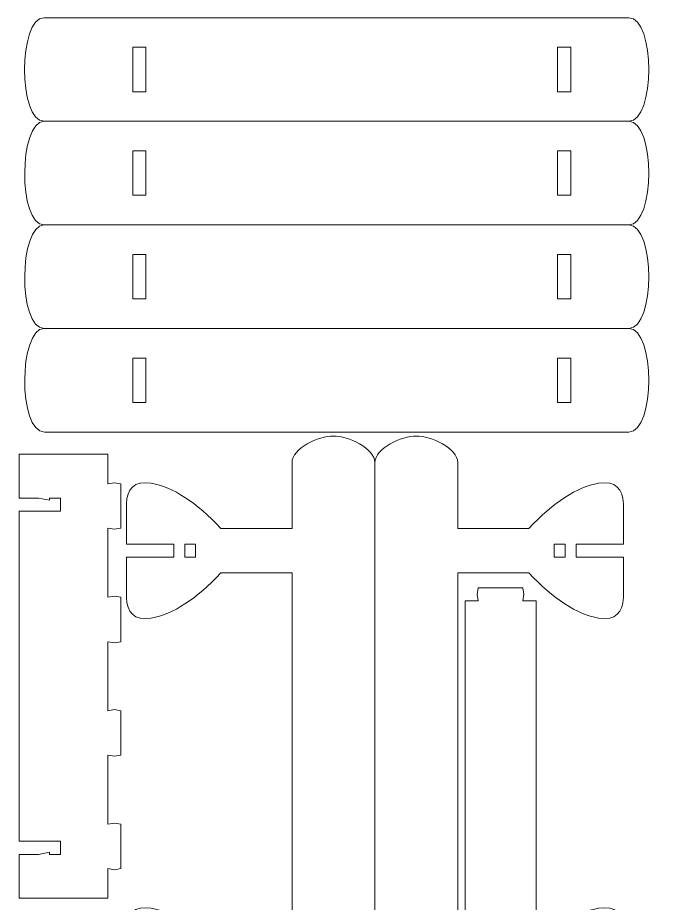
# Model space of a CAD drawing. Header units: centimetres. Extents: x -61 to 61, y -30 to 30.
# Drawn here: x 30.98 to 60.57, y -9.91 to 30.42 of the extents above; entities that cross this region are included whole.
import ezdxf

# ---------------------------------------------------------------- set-up
doc = ezdxf.new("R2010")
doc.units = ezdxf.units.CM
doc.header["$MEASUREMENT"] = 0
doc.layers.add('layer 1', color=7, linetype='Continuous')
doc.layers.add('layer 2', color=7, linetype='Continuous', plot=False)

msp = doc.modelspace()

# ---------------------------------------------------------------- linework, layer by layer
at = {"layer": 'layer 1', "color": 177, "lineweight": 9}
for points, knots in [([(32.19885, 16.26628), (32.19885, 16.26628), (58.81721, 16.26628), (58.81721, 16.26628), (58.81721, 16.26628), (60.03071, 16.26628), (60.03313, 11.54948), (58.81655, 11.54948), (58.81655, 11.54948), (58.81655, 11.54948), (32.19892, 11.54948), (32.19892, 11.54948), (32.19892, 11.54948), (30.98347, 11.54948), (31.02753, 16.26628), (32.18685, 16.26628), (32.18685, 16.26628), (30.98347, 16.26628), (31.02753, 20.98307), (32.18685, 20.98307), (32.18685, 20.98307), (30.98347, 20.98307), (31.02753, 25.69987), (32.18685, 25.69987), (32.18685, 25.69987), (30.98347, 25.69987), (31.02753, 30.41667), (32.17478, 30.41667), (32.17478, 30.41667), (32.17478, 30.41667), (58.81788, 30.41667), (58.81788, 30.41667), (58.81788, 30.41667), (60.03071, 30.41667), (60.03313, 25.69987), (58.81721, 25.69987), (58.81721, 25.69987), (60.03071, 25.69987), (60.03313, 20.98307), (58.81721, 20.98307), (58.81721, 20.98307), (60.03071, 20.98307), (60.03313, 16.26628), (58.81721, 16.26628)], [0, 0, 0, 0, 0.08333333, 0.08333333, 0.08333333, 0.08333333, 0.16666667, 0.16666667, 0.16666667, 0.16666667, 0.25, 0.25, 0.25, 0.25, 0.33333333, 0.33333333, 0.33333333, 0.33333333, 0.41666667, 0.41666667, 0.41666667, 0.41666667, 0.5, 0.5, 0.5, 0.5, 0.58333333, 0.58333333, 0.58333333, 0.58333333, 0.66666667, 0.66666667, 0.66666667, 0.66666667, 0.75, 0.75, 0.75, 0.75, 0.83333333, 0.83333333, 0.83333333, 0.83333333, 1, 1, 1, 1]), ([(36.82003, 29.069), (36.82003, 29.069), (36.22003, 29.069), (36.22003, 29.069), (36.22003, 29.069), (36.22003, 29.069), (36.22003, 27.04752), (36.22003, 27.04752), (36.22003, 27.04752), (36.22003, 27.04752), (36.82003, 27.04752), (36.82003, 27.04752), (36.82003, 27.04752), (36.82003, 27.04752), (36.82003, 29.069), (36.82003, 29.069)], [0, 0, 0, 0, 0.2, 0.2, 0.2, 0.2, 0.4, 0.4, 0.4, 0.4, 0.6, 0.6, 0.6, 0.6, 1, 1, 1, 1]), ([(55.57088, 27.04752), (55.57088, 27.04752), (56.17088, 27.04752), (56.17088, 27.04752), (56.17088, 27.04752), (56.17088, 27.04752), (56.17088, 29.069), (56.17088, 29.069), (56.17088, 29.069), (56.17088, 29.069), (55.57088, 29.069), (55.57088, 29.069), (55.57088, 29.069), (55.57088, 29.069), (55.57088, 27.04752), (55.57088, 27.04752)], [0, 0, 0, 0, 0.2, 0.2, 0.2, 0.2, 0.4, 0.4, 0.4, 0.4, 0.6, 0.6, 0.6, 0.6, 1, 1, 1, 1]), ([(36.82003, 24.35222), (36.82003, 24.35222), (36.22003, 24.35222), (36.22003, 24.35222), (36.22003, 24.35222), (36.22003, 24.35222), (36.22003, 22.33073), (36.22003, 22.33073), (36.22003, 22.33073), (36.22003, 22.33073), (36.82003, 22.33073), (36.82003, 22.33073), (36.82003, 22.33073), (36.82003, 22.33073), (36.82003, 24.35222), (36.82003, 24.35222)], [0, 0, 0, 0, 0.2, 0.2, 0.2, 0.2, 0.4, 0.4, 0.4, 0.4, 0.6, 0.6, 0.6, 0.6, 1, 1, 1, 1]), ([(55.57088, 22.33073), (55.57088, 22.33073), (56.17088, 22.33073), (56.17088, 22.33073), (56.17088, 22.33073), (56.17088, 22.33073), (56.17088, 24.35222), (56.17088, 24.35222), (56.17088, 24.35222), (56.17088, 24.35222), (55.57088, 24.35222), (55.57088, 24.35222), (55.57088, 24.35222), (55.57088, 24.35222), (55.57088, 22.33073), (55.57088, 22.33073)], [0, 0, 0, 0, 0.2, 0.2, 0.2, 0.2, 0.4, 0.4, 0.4, 0.4, 0.6, 0.6, 0.6, 0.6, 1, 1, 1, 1]), ([(36.82003, 19.63542), (36.82003, 19.63542), (36.22003, 19.63542), (36.22003, 19.63542), (36.22003, 19.63542), (36.22003, 19.63542), (36.22003, 17.61393), (36.22003, 17.61393), (36.22003, 17.61393), (36.22003, 17.61393), (36.82003, 17.61393), (36.82003, 17.61393), (36.82003, 17.61393), (36.82003, 17.61393), (36.82003, 19.63542), (36.82003, 19.63542)], [0, 0, 0, 0, 0.2, 0.2, 0.2, 0.2, 0.4, 0.4, 0.4, 0.4, 0.6, 0.6, 0.6, 0.6, 1, 1, 1, 1]), ([(55.57088, 17.61393), (55.57088, 17.61393), (56.17088, 17.61393), (56.17088, 17.61393), (56.17088, 17.61393), (56.17088, 17.61393), (56.17088, 19.63542), (56.17088, 19.63542), (56.17088, 19.63542), (56.17088, 19.63542), (55.57088, 19.63542), (55.57088, 19.63542), (55.57088, 19.63542), (55.57088, 19.63542), (55.57088, 17.61393), (55.57088, 17.61393)], [0, 0, 0, 0, 0.2, 0.2, 0.2, 0.2, 0.4, 0.4, 0.4, 0.4, 0.6, 0.6, 0.6, 0.6, 1, 1, 1, 1]), ([(36.82003, 14.91862), (36.82003, 14.91862), (36.22003, 14.91862), (36.22003, 14.91862), (36.22003, 14.91862), (36.22003, 14.91862), (36.22003, 12.89713), (36.22003, 12.89713), (36.22003, 12.89713), (36.22003, 12.89713), (36.82003, 12.89713), (36.82003, 12.89713), (36.82003, 12.89713), (36.82003, 12.89713), (36.82003, 14.91862), (36.82003, 14.91862)], [0, 0, 0, 0, 0.2, 0.2, 0.2, 0.2, 0.4, 0.4, 0.4, 0.4, 0.6, 0.6, 0.6, 0.6, 1, 1, 1, 1]), ([(55.57088, 12.89713), (55.57088, 12.89713), (56.17088, 12.89713), (56.17088, 12.89713), (56.17088, 12.89713), (56.17088, 12.89713), (56.17088, 14.91862), (56.17088, 14.91862), (56.17088, 14.91862), (56.17088, 14.91862), (55.57088, 14.91862), (55.57088, 14.91862), (55.57088, 14.91862), (55.57088, 14.91862), (55.57088, 12.89713), (55.57088, 12.89713)], [0, 0, 0, 0, 0.2, 0.2, 0.2, 0.2, 0.4, 0.4, 0.4, 0.4, 0.6, 0.6, 0.6, 0.6, 1, 1, 1, 1]), ([(47.2529, -24.87455), (47.2529, -24.87455), (47.25288, 10.15438), (47.25288, 10.15438), (47.25288, 10.15438), (47.24998, 10.8241), (46.03245, 11.36728), (45.36273, 11.36728), (45.36273, 11.36728), (44.69301, 11.36728), (43.47601, 10.8241), (43.4787, 10.15438), (43.4787, 10.15438), (43.4787, 10.15438), (43.47918, 7.1603), (43.47918, 7.1603), (43.47918, 7.1603), (43.47918, 7.1603), (40.23955, 7.1603), (40.23955, 7.1603), (40.23955, 7.1603), (39.1152, 8.3612), (38.05721, 9.04715), (37.06568, 9.2179), (37.06568, 9.2179), (36.2703, 9.35853), (35.9664, 8.93362), (35.93223, 8.28775), (35.93223, 8.28775), (35.93223, 8.28775), (35.93223, 6.44935), (35.93223, 6.44935), (35.93223, 6.44935), (35.93223, 6.44935), (38.08848, 6.44935), (38.08848, 6.44935), (38.08848, 6.44935), (38.08848, 6.44935), (38.08848, 5.84935), (38.08848, 5.84935), (38.08848, 5.84935), (38.08848, 5.84935), (35.93223, 5.84935), (35.93223, 5.84935), (35.93223, 5.84935), (35.93223, 5.84935), (35.93223, 4.01097), (35.93223, 4.01097), (35.93223, 4.01097), (35.9664, 3.3651), (36.2703, 2.94018), (37.06568, 3.08082), (37.06568, 3.08082), (38.05721, 3.25157), (39.1152, 3.93752), (40.23955, 5.13842), (40.23955, 5.13842), (40.23955, 5.13842), (43.47931, 5.13842), (43.47931, 5.13842), (43.47931, 5.13842), (43.47931, 5.13842), (43.4783, -12.19055), (43.4783, -12.19055), (43.4783, -12.19055), (43.4783, -12.19055), (40.23955, -12.19055), (40.23955, -12.19055), (40.23955, -12.19055), (39.1152, -10.98965), (38.05721, -10.3037), (37.06568, -10.13295), (37.06568, -10.13295), (36.2703, -9.99232), (35.9664, -10.41723), (35.93223, -11.0631), (35.93223, -11.0631), (35.93223, -11.0631), (35.93223, -12.9015), (35.93223, -12.9015), (35.93223, -12.9015), (35.93223, -12.9015), (38.08848, -12.9015), (38.08848, -12.9015), (38.08848, -12.9015), (38.08848, -12.9015), (38.08848, -13.5015), (38.08848, -13.5015), (38.08848, -13.5015), (38.08848, -13.5015), (35.93223, -13.5015), (35.93223, -13.5015), (35.93223, -13.5015), (35.93223, -13.5015), (35.93223, -15.33988), (35.93223, -15.33988), (35.93223, -15.33988), (35.9664, -15.98575), (36.2703, -16.41067), (37.06568, -16.27003), (37.06568, -16.27003), (38.05721, -16.09928), (39.1152, -15.41333), (40.23955, -14.21243), (40.23955, -14.21243), (40.23955, -14.21243), (43.47843, -14.21243), (43.47843, -14.21243), (43.47843, -14.21243), (43.47843, -14.21243), (43.47918, -20.84068), (43.47918, -20.84068), (43.47918, -20.84068), (43.46711, -24.6625), (41.73848, -25.35721), (40.4262, -25.39003), (40.4262, -25.39003), (39.14498, -25.39878), (38.38241, -23.81831), (38.95118, -23.08876), (38.95118, -23.08876), (38.95395, -23.63268), (39.96928, -24.61451), (40.91101, -23.59218), (40.91101, -23.59218), (41.75735, -22.32411), (40.86621, -20.8264), (39.29525, -20.62181), (39.29525, -20.62181), (36.51246, -19.97628), (33.93393, -22.13321), (33.98123, -24.97898), (33.98123, -24.97898), (33.98123, -28.11795), (36.79353, -30.41665), (40.51433, -30.41665), (40.51433, -30.41665), (44.23515, -30.41665), (47.25261, -27.87091), (47.2529, -24.87455), (47.2529, -24.87455), (47.25318, -27.87091), (50.27065, -30.41665), (53.99146, -30.41665), (53.99146, -30.41665), (57.71226, -30.41665), (60.52456, -28.11795), (60.52456, -24.97898), (60.52456, -24.97898), (60.57186, -22.13321), (57.99333, -19.97628), (55.21055, -20.62181), (55.21055, -20.62181), (53.63958, -20.8264), (52.74845, -22.32411), (53.59478, -23.59218), (53.59478, -23.59218), (54.53651, -24.61451), (55.55185, -23.63268), (55.55461, -23.08876), (55.55461, -23.08876), (56.12338, -23.81831), (55.36081, -25.39878), (54.0796, -25.39003), (54.0796, -25.39003), (52.76731, -25.35721), (51.03868, -24.6625), (51.02661, -20.84068), (51.02661, -20.84068), (51.02661, -20.84068), (51.02736, -14.21243), (51.02736, -14.21243), (51.02736, -14.21243), (51.02736, -14.21243), (54.26625, -14.21243), (54.26625, -14.21243), (54.26625, -14.21243), (55.3906, -15.41333), (56.44858, -16.09928), (57.44011, -16.27003), (57.44011, -16.27003), (58.2355, -16.41067), (58.5394, -15.98575), (58.57356, -15.33988), (58.57356, -15.33988), (58.57356, -15.33988), (58.57356, -13.5015), (58.57356, -13.5015), (58.57356, -13.5015), (58.57356, -13.5015), (56.41731, -13.5015), (56.41731, -13.5015), (56.41731, -13.5015), (56.41731, -13.5015), (56.41731, -12.9015), (56.41731, -12.9015), (56.41731, -12.9015), (56.41731, -12.9015), (58.57356, -12.9015), (58.57356, -12.9015), (58.57356, -12.9015), (58.57356, -12.9015), (58.57356, -11.0631), (58.57356, -11.0631), (58.57356, -11.0631), (58.5394, -10.41723), (58.2355, -9.99232), (57.44011, -10.13295), (57.44011, -10.13295), (56.44858, -10.3037), (55.3906, -10.98965), (54.26625, -12.19055), (54.26625, -12.19055), (54.26625, -12.19055), (51.0275, -12.19055), (51.0275, -12.19055), (51.0275, -12.19055), (51.0275, -12.19055), (51.02648, 5.13842), (51.02648, 5.13842), (51.02648, 5.13842), (51.02648, 5.13842), (54.26625, 5.13842), (54.26625, 5.13842), (54.26625, 5.13842), (55.3906, 3.93752), (56.44858, 3.25157), (57.44011, 3.08082), (57.44011, 3.08082), (58.2355, 2.94018), (58.5394, 3.3651), (58.57356, 4.01097), (58.57356, 4.01097), (58.57356, 4.01097), (58.57356, 5.84935), (58.57356, 5.84935), (58.57356, 5.84935), (58.57356, 5.84935), (56.41731, 5.84935), (56.41731, 5.84935), (56.41731, 5.84935), (56.41731, 5.84935), (56.41731, 6.44935), (56.41731, 6.44935), (56.41731, 6.44935), (56.41731, 6.44935), (58.57356, 6.44935), (58.57356, 6.44935), (58.57356, 6.44935), (58.57356, 6.44935), (58.57356, 8.28775), (58.57356, 8.28775), (58.57356, 8.28775), (58.5394, 8.93362), (58.2355, 9.35853), (57.44011, 9.2179), (57.44011, 9.2179), (56.44858, 9.04715), (55.3906, 8.3612), (54.26625, 7.1603), (54.26625, 7.1603), (54.26625, 7.1603), (51.02661, 7.1603), (51.02661, 7.1603), (51.02661, 7.1603), (51.02661, 7.1603), (51.0271, 10.15438), (51.0271, 10.15438), (51.0271, 10.15438), (51.02978, 10.8241), (49.81278, 11.36728), (49.14306, 11.36728), (49.14306, 11.36728), (48.47335, 11.36728), (47.25581, 10.8241), (47.25291, 10.15438)], [0, 0, 0, 0, 0.01428571, 0.01428571, 0.01428571, 0.01428571, 0.02857143, 0.02857143, 0.02857143, 0.02857143, 0.04285714, 0.04285714, 0.04285714, 0.04285714, 0.05714286, 0.05714286, 0.05714286, 0.05714286, 0.07142857, 0.07142857, 0.07142857, 0.07142857, 0.08571429, 0.08571429, 0.08571429, 0.08571429, 0.1, 0.1, 0.1, 0.1, 0.11428571, 0.11428571, 0.11428571, 0.11428571, 0.12857143, 0.12857143, 0.12857143, 0.12857143, 0.14285714, 0.14285714, 0.14285714, 0.14285714, 0.15714286, 0.15714286, 0.15714286, 0.15714286, 0.17142857, 0.17142857, 0.17142857, 0.17142857, 0.18571429, 0.18571429, 0.18571429, 0.18571429, 0.2, 0.2, 0.2, 0.2, 0.21428571, 0.21428571, 0.21428571, 0.21428571, 0.22857143, 0.22857143, 0.22857143, 0.22857143, 0.24285714, 0.24285714, 0.24285714, 0.24285714, 0.25714286, 0.25714286, 0.25714286, 0.25714286, 0.27142857, 0.27142857, 0.27142857, 0.27142857, 0.28571429, 0.28571429, 0.28571429, 0.28571429, 0.3, 0.3, 0.3, 0.3, 0.31428571, 0.31428571, 0.31428571, 0.31428571, 0.32857143, 0.32857143, 0.32857143, 0.32857143, 0.34285714, 0.34285714, 0.34285714, 0.34285714, 0.35714286, 0.35714286, 0.35714286, 0.35714286, 0.37142857, 0.37142857, 0.37142857, 0.37142857, 0.38571429, 0.38571429, 0.38571429, 0.38571429, 0.4, 0.4, 0.4, 0.4, 0.41428571, 0.41428571, 0.41428571, 0.41428571, 0.42857143, 0.42857143, 0.42857143, 0.42857143, 0.44285714, 0.44285714, 0.44285714, 0.44285714, 0.45714286, 0.45714286, 0.45714286, 0.45714286, 0.47142857, 0.47142857, 0.47142857, 0.47142857, 0.48571429, 0.48571429, 0.48571429, 0.48571429, 0.5, 0.5, 0.5, 0.5, 0.51428571, 0.51428571, 0.51428571, 0.51428571, 0.52857143, 0.52857143, 0.52857143, 0.52857143, 0.54285714, 0.54285714, 0.54285714, 0.54285714, 0.55714286, 0.55714286, 0.55714286, 0.55714286, 0.57142857, 0.57142857, 0.57142857, 0.57142857, 0.58571429, 0.58571429, 0.58571429, 0.58571429, 0.6, 0.6, 0.6, 0.6, 0.61428571, 0.61428571, 0.61428571, 0.61428571, 0.62857143, 0.62857143, 0.62857143, 0.62857143, 0.64285714, 0.64285714, 0.64285714, 0.64285714, 0.65714286, 0.65714286, 0.65714286, 0.65714286, 0.67142857, 0.67142857, 0.67142857, 0.67142857, 0.68571429, 0.68571429, 0.68571429, 0.68571429, 0.7, 0.7, 0.7, 0.7, 0.71428571, 0.71428571, 0.71428571, 0.71428571, 0.72857143, 0.72857143, 0.72857143, 0.72857143, 0.74285714, 0.74285714, 0.74285714, 0.74285714, 0.75714286, 0.75714286, 0.75714286, 0.75714286, 0.77142857, 0.77142857, 0.77142857, 0.77142857, 0.78571429, 0.78571429, 0.78571429, 0.78571429, 0.8, 0.8, 0.8, 0.8, 0.81428571, 0.81428571, 0.81428571, 0.81428571, 0.82857143, 0.82857143, 0.82857143, 0.82857143, 0.84285714, 0.84285714, 0.84285714, 0.84285714, 0.85714286, 0.85714286, 0.85714286, 0.85714286, 0.87142857, 0.87142857, 0.87142857, 0.87142857, 0.88571429, 0.88571429, 0.88571429, 0.88571429, 0.9, 0.9, 0.9, 0.9, 0.91428571, 0.91428571, 0.91428571, 0.91428571, 0.92857143, 0.92857143, 0.92857143, 0.92857143, 0.94285714, 0.94285714, 0.94285714, 0.94285714, 0.95714286, 0.95714286, 0.95714286, 0.95714286, 0.97142857, 0.97142857, 0.97142857, 0.97142857, 1, 1, 1, 1]), ([(31.04436, 10.54034), (31.04436, 10.54034), (31.04436, 8.54385), (31.04436, 8.54385), (31.04436, 8.54385), (31.04436, 8.54385), (31.93125, 8.54385), (31.93125, 8.54385), (31.93125, 8.54385), (31.93125, 8.54385), (32.43136, 8.44386), (32.43136, 8.44386), (32.43136, 8.44386), (32.43136, 8.44386), (32.43123, 8.54385), (32.43123, 8.54385), (32.43123, 8.54385), (32.43123, 8.54385), (32.93121, 8.54385), (32.93121, 8.54385), (32.93121, 8.54385), (32.93121, 8.54385), (32.93121, 7.94388), (32.93121, 7.94388), (32.93121, 7.94388), (32.93121, 7.94388), (31.04436, 7.94388), (31.04436, 7.94388), (31.04436, 7.94388), (31.04436, 7.94388), (31.04436, -7.07803), (31.04436, -7.07803), (31.04436, -7.07803), (31.04436, -7.07803), (32.93121, -7.07803), (32.93121, -7.07803), (32.93121, -7.07803), (32.93121, -7.07803), (32.93121, -7.67801), (32.93121, -7.67801), (32.93121, -7.67801), (32.93121, -7.67801), (32.43123, -7.67801), (32.43123, -7.67801), (32.43123, -7.67801), (32.43123, -7.67801), (32.43594, -7.58259), (32.43594, -7.58259), (32.43594, -7.58259), (32.43594, -7.58259), (31.93118, -7.67801), (31.93118, -7.67801), (31.93118, -7.67801), (31.93118, -7.67801), (31.04436, -7.67801), (31.04436, -7.67801), (31.04436, -7.67801), (31.04436, -7.67801), (31.04436, -9.67449), (31.04436, -9.67449), (31.04436, -9.67449), (31.04436, -9.67449), (35.08732, -9.67449), (35.08732, -9.67449), (35.08732, -9.67449), (35.08732, -9.67449), (35.08732, -8.3269), (35.08732, -8.3269), (35.08732, -8.3269), (35.08732, -8.3269), (35.3861, -8.3769), (35.3861, -8.3769), (35.3861, -8.3769), (35.3861, -8.3769), (35.6873, -8.3269), (35.6873, -8.3269), (35.6873, -8.3269), (35.6873, -8.3269), (35.6873, -6.30542), (35.6873, -6.30542), (35.6873, -6.30542), (35.6873, -6.30542), (35.3861, -6.25542), (35.3861, -6.25542), (35.3861, -6.25542), (35.3861, -6.25542), (35.08732, -6.30542), (35.08732, -6.30542), (35.08732, -6.30542), (35.08732, -6.30542), (35.08732, -3.16087), (35.08732, -3.16087), (35.08732, -3.16087), (35.08732, -3.16087), (35.3861, -3.21087), (35.3861, -3.21087), (35.3861, -3.21087), (35.3861, -3.21087), (35.6873, -3.16087), (35.6873, -3.16087), (35.6873, -3.16087), (35.6873, -3.16087), (35.6873, -1.13939), (35.6873, -1.13939), (35.6873, -1.13939), (35.6873, -1.13939), (35.3861, -1.08939), (35.3861, -1.08939), (35.3861, -1.08939), (35.3861, -1.08939), (35.08732, -1.13939), (35.08732, -1.13939), (35.08732, -1.13939), (35.08732, -1.13939), (35.08732, 2.00517), (35.08732, 2.00517), (35.08732, 2.00517), (35.08732, 2.00517), (35.39061, 1.95517), (35.39061, 1.95517), (35.39061, 1.95517), (35.39061, 1.95517), (35.6873, 2.00517), (35.6873, 2.00517), (35.6873, 2.00517), (35.6873, 2.00517), (35.6873, 4.02665), (35.6873, 4.02665), (35.6873, 4.02665), (35.6873, 4.02665), (35.3861, 4.07665), (35.3861, 4.07665), (35.3861, 4.07665), (35.3861, 4.07665), (35.08732, 4.02665), (35.08732, 4.02665), (35.08732, 4.02665), (35.08732, 4.02665), (35.08732, 7.1712), (35.08732, 7.1712), (35.08732, 7.1712), (35.08732, 7.1712), (35.3861, 7.1212), (35.3861, 7.1212), (35.3861, 7.1212), (35.3861, 7.1212), (35.6873, 7.1712), (35.6873, 7.1712), (35.6873, 7.1712), (35.6873, 7.1712), (35.6873, 9.19268), (35.6873, 9.19268), (35.6873, 9.19268), (35.6873, 9.19268), (35.38381, 9.24268), (35.38381, 9.24268), (35.38381, 9.24268), (35.38381, 9.24268), (35.08732, 9.19268), (35.08732, 9.19268), (35.08732, 9.19268), (35.08732, 9.19268), (35.08732, 10.54034), (35.08732, 10.54034), (35.08732, 10.54034), (35.08732, 10.54034), (31.04436, 10.54034), (31.04436, 10.54034)], [0, 0, 0, 0, 0.02325581, 0.02325581, 0.02325581, 0.02325581, 0.04651163, 0.04651163, 0.04651163, 0.04651163, 0.06976744, 0.06976744, 0.06976744, 0.06976744, 0.09302326, 0.09302326, 0.09302326, 0.09302326, 0.11627907, 0.11627907, 0.11627907, 0.11627907, 0.13953488, 0.13953488, 0.13953488, 0.13953488, 0.1627907, 0.1627907, 0.1627907, 0.1627907, 0.18604651, 0.18604651, 0.18604651, 0.18604651, 0.20930233, 0.20930233, 0.20930233, 0.20930233, 0.23255814, 0.23255814, 0.23255814, 0.23255814, 0.25581395, 0.25581395, 0.25581395, 0.25581395, 0.27906977, 0.27906977, 0.27906977, 0.27906977, 0.30232558, 0.30232558, 0.30232558, 0.30232558, 0.3255814, 0.3255814, 0.3255814, 0.3255814, 0.34883721, 0.34883721, 0.34883721, 0.34883721, 0.37209302, 0.37209302, 0.37209302, 0.37209302, 0.39534884, 0.39534884, 0.39534884, 0.39534884, 0.41860465, 0.41860465, 0.41860465, 0.41860465, 0.44186047, 0.44186047, 0.44186047, 0.44186047, 0.46511628, 0.46511628, 0.46511628, 0.46511628, 0.48837209, 0.48837209, 0.48837209, 0.48837209, 0.51162791, 0.51162791, 0.51162791, 0.51162791, 0.53488372, 0.53488372, 0.53488372, 0.53488372, 0.55813953, 0.55813953, 0.55813953, 0.55813953, 0.58139535, 0.58139535, 0.58139535, 0.58139535, 0.60465116, 0.60465116, 0.60465116, 0.60465116, 0.62790698, 0.62790698, 0.62790698, 0.62790698, 0.65116279, 0.65116279, 0.65116279, 0.65116279, 0.6744186, 0.6744186, 0.6744186, 0.6744186, 0.69767442, 0.69767442, 0.69767442, 0.69767442, 0.72093023, 0.72093023, 0.72093023, 0.72093023, 0.74418605, 0.74418605, 0.74418605, 0.74418605, 0.76744186, 0.76744186, 0.76744186, 0.76744186, 0.79069767, 0.79069767, 0.79069767, 0.79069767, 0.81395349, 0.81395349, 0.81395349, 0.81395349, 0.8372093, 0.8372093, 0.8372093, 0.8372093, 0.86046512, 0.86046512, 0.86046512, 0.86046512, 0.88372093, 0.88372093, 0.88372093, 0.88372093, 0.90697674, 0.90697674, 0.90697674, 0.90697674, 0.93023256, 0.93023256, 0.93023256, 0.93023256, 0.95348837, 0.95348837, 0.95348837, 0.95348837, 1, 1, 1, 1]), ([(39.08848, 5.84935), (39.08848, 5.84935), (39.08848, 6.44935), (39.08848, 6.44935), (39.08848, 6.44935), (39.08848, 6.44935), (38.58848, 6.44935), (38.58848, 6.44935), (38.58848, 6.44935), (38.58848, 6.44935), (38.58848, 5.84935), (38.58848, 5.84935), (38.58848, 5.84935), (38.58848, 5.84935), (39.08848, 5.84935), (39.08848, 5.84935)], [0, 0, 0, 0, 0.2, 0.2, 0.2, 0.2, 0.4, 0.4, 0.4, 0.4, 0.6, 0.6, 0.6, 0.6, 1, 1, 1, 1]), ([(55.41731, 5.84935), (55.41731, 5.84935), (55.41731, 6.44935), (55.41731, 6.44935), (55.41731, 6.44935), (55.41731, 6.44935), (55.91731, 6.44935), (55.91731, 6.44935), (55.91731, 6.44935), (55.91731, 6.44935), (55.91731, 5.84935), (55.91731, 5.84935), (55.91731, 5.84935), (55.91731, 5.84935), (55.41731, 5.84935), (55.41731, 5.84935)], [0, 0, 0, 0, 0.2, 0.2, 0.2, 0.2, 0.4, 0.4, 0.4, 0.4, 0.6, 0.6, 0.6, 0.6, 1, 1, 1, 1])]:
    msp.add_open_spline(points, degree=3, knots=knots, dxfattribs=at)
for points in [[(32.19885, 25.69987), (32.19885, 25.69987), (58.81648, 25.69987), (58.81648, 25.69987)], [(58.81655, 20.98307), (58.81655, 20.98307), (32.19892, 20.98307), (32.19892, 20.98307)]]:
    msp.add_open_spline(points, degree=3, dxfattribs=at)
at = {"layer": 'layer 2', "color": 177, "lineweight": 9}
msp.add_open_spline([(51.35796, 3.86371), (51.35796, 3.86371), (51.9644, 3.86371), (51.9644, 3.86371), (51.9644, 3.86371), (51.9644, 3.86371), (51.9144, 4.16013), (51.9144, 4.16013), (51.9144, 4.16013), (51.9144, 4.16013), (51.9644, 4.46368), (51.9644, 4.46368), (51.9644, 4.46368), (51.9644, 4.46368), (53.98588, 4.46368), (53.98588, 4.46368), (53.98588, 4.46368), (53.98588, 4.46368), (54.03588, 4.16242), (54.03588, 4.16242), (54.03588, 4.16242), (54.03588, 4.16242), (53.98588, 3.86371), (53.98588, 3.86371), (53.98588, 3.86371), (53.98588, 3.86371), (54.59233, 3.86371), (54.59233, 3.86371), (54.59233, 3.86371), (54.59233, 3.86371), (54.59233, -11.20827), (54.59233, -11.20827), (54.59233, -11.20827), (54.59233, -11.20827), (53.98588, -11.20827), (53.98588, -11.20827), (53.98588, -11.20827), (53.98588, -11.20827), (54.03588, -11.50475), (54.03588, -11.50475), (54.03588, -11.50475), (54.03588, -11.50475), (53.98588, -11.80831), (53.98588, -11.80831), (53.98588, -11.80831), (53.98588, -11.80831), (51.9644, -11.80831), (51.9644, -11.80831), (51.9644, -11.80831), (51.9644, -11.80831), (51.9144, -11.51162), (51.9144, -11.51162), (51.9144, -11.51162), (51.9144, -11.51162), (51.9644, -11.20827), (51.9644, -11.20827), (51.9644, -11.20827), (51.9644, -11.20827), (51.35796, -11.20827), (51.35796, -11.20827), (51.35796, -11.20827), (51.35796, -11.20827), (51.35796, 3.86371), (51.35796, 3.86371)], degree=3, knots=[0, 0, 0, 0, 0.05882353, 0.05882353, 0.05882353, 0.05882353, 0.11764706, 0.11764706, 0.11764706, 0.11764706, 0.17647059, 0.17647059, 0.17647059, 0.17647059, 0.23529412, 0.23529412, 0.23529412, 0.23529412, 0.29411765, 0.29411765, 0.29411765, 0.29411765, 0.35294118, 0.35294118, 0.35294118, 0.35294118, 0.41176471, 0.41176471, 0.41176471, 0.41176471, 0.47058824, 0.47058824, 0.47058824, 0.47058824, 0.52941176, 0.52941176, 0.52941176, 0.52941176, 0.58823529, 0.58823529, 0.58823529, 0.58823529, 0.64705882, 0.64705882, 0.64705882, 0.64705882, 0.70588235, 0.70588235, 0.70588235, 0.70588235, 0.76470588, 0.76470588, 0.76470588, 0.76470588, 0.82352941, 0.82352941, 0.82352941, 0.82352941, 0.88235294, 0.88235294, 0.88235294, 0.88235294, 1, 1, 1, 1], dxfattribs=at)

doc.saveas('drawing.dxf')
